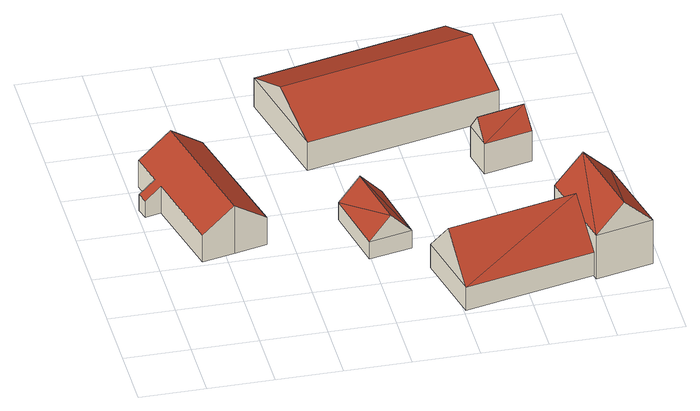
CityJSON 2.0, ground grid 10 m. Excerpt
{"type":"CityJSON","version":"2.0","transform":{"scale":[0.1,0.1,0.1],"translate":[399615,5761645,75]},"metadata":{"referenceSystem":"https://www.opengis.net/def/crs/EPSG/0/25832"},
"CityObjects":{
"building1":{"type":"Building","attributes":{"Gemeindeschluessel":"05515000","Geometrietyp2DReferenz":"3000","function":"31001_2700","roofType":"3100","measuredHeight":8.18},"geometry":[{"type":"Solid","lod":"2","boundaries":[[[[0,1,2,3]],[[4,5,1,0]],[[6,7,5,4]],[[8,9,7,6]],[[10,11,9,8]],[[12,13,11,10]],[[14,15,13,12]],[[16,17,15,14]],[[18,19,17,16]],[[3,2,19,18]],[[12,10,8,6,4,0,3,14]],[[18,16,14,3]],[[1,5,7,9,11,13,15,17,19,2]]]],"semantics":{"surfaces":[{"type":"WallSurface"},{"type":"RoofSurface"},{"type":"GroundSurface"}],"values":[[0,0,0,0,0,0,0,0,0,0,1,1,2]]}}]},
"building2":{"type":"Building","attributes":{"Gemeindeschluessel":"05515000","Geometrietyp2DReferenz":"3000","function":"31001_2460","roofType":"3100","measuredHeight":6.66},"geometry":[{"type":"Solid","lod":"2","boundaries":[[[[20,21,22,23]],[[24,25,21,20]],[[26,27,25,24]],[[23,22,27,26]],[[20,28,24]],[[26,29,23]],[[29,28,20]],[[20,23,29]],[[26,24,28]],[[28,29,26]],[[21,25,27,22]]]],"semantics":{"surfaces":[{"type":"WallSurface"},{"type":"RoofSurface"},{"type":"GroundSurface"}],"values":[[0,0,0,0,0,0,1,1,1,1,2]]}}]},
"building3":{"type":"Building","attributes":{"Gemeindeschluessel":"05515000","Geometrietyp2DReferenz":"3000","function":"31001_1000","roofType":"3100","measuredHeight":10.54},"address":[{"country":"Germany","locality":"Münster","thoroughfareNumber":"38","thoroughfareName":"Beerwiede"}],"geometry":[{"type":"Solid","lod":"2","boundaries":[[[[30,31,32,33]],[[34,35,31,30]],[[36,37,35,34]],[[33,32,37,36]],[[30,38,34]],[[36,39,33]],[[39,38,30]],[[30,33,39]],[[38,39,36]],[[36,34,38]],[[31,35,37,32]]]],"semantics":{"surfaces":[{"type":"WallSurface"},{"type":"RoofSurface"},{"type":"GroundSurface"}],"values":[[0,0,0,0,0,0,1,1,1,1,2]]}}]},
"building4":{"type":"Building","attributes":{"Gemeindeschluessel":"05515000","Geometrietyp2DReferenz":"3000","function":"31001_2700","roofType":"3100","measuredHeight":9.07},"geometry":[{"type":"Solid","lod":"2","boundaries":[[[[40,41,42,43]],[[44,45,41,40]],[[46,47,45,44]],[[43,42,47,46]],[[40,48,44]],[[46,49,43]],[[43,49,48,40]],[[44,48,49,46]],[[41,45,47,42]]]],"semantics":{"surfaces":[{"type":"WallSurface"},{"type":"RoofSurface"},{"type":"GroundSurface"}],"values":[[0,0,0,0,0,0,1,1,2]]}}]},
"building5":{"type":"Building","attributes":{"Gemeindeschluessel":"05515000","Geometrietyp2DReferenz":"3000","function":"31001_2460","roofType":"3100","measuredHeight":8.43},"geometry":[{"type":"Solid","lod":"2","boundaries":[[[[50,51,52,53]],[[54,55,51,50]],[[56,57,55,54]],[[53,52,57,56]],[[50,58,54]],[[56,59,53]],[[59,58,50]],[[50,53,59]],[[58,59,56]],[[56,54,58]],[[51,55,57,52]]]],"semantics":{"surfaces":[{"type":"WallSurface"},{"type":"RoofSurface"},{"type":"GroundSurface"}],"values":[[0,0,0,0,0,0,1,1,1,1,2]]}}]},
"building6":{"type":"Building","attributes":{"Gemeindeschluessel":"05515000","Geometrietyp2DReferenz":"3000","function":"31001_1000","roofType":"3100","measuredHeight":11.87},"geometry":[{"type":"Solid","lod":"2","boundaries":[[[[60,61,62,63]],[[64,65,61,60]],[[66,67,65,64]],[[63,62,67,66]],[[60,68,64]],[[66,69,63]],[[68,60,63]],[[63,69,68]],[[64,68,69]],[[69,66,64]],[[61,65,67,62]]]],"semantics":{"surfaces":[{"type":"WallSurface"},{"type":"RoofSurface"},{"type":"GroundSurface"}],"values":[[0,0,0,0,0,0,1,1,1,1,2]]}}]}
},
"vertices":[
[62,201,57],[62,201,11],[111,212,11],[111,212,93],[31,333,57],[31,333,11],[7,327,39],[7,327,11],[2,346,39],[2,346,11],[27,352,57],[27,352,11],[14,404,57],[14,404,11],[64,416,93],[64,416,11],[113,427,57],[113,427,11],[161,224,57],[161,224,11],
[275,264,39],[275,264,9],[296,158,9],[296,158,39],[341,277,39],[341,277,9],[361,172,39],[361,172,9],[308,271,75],[329,165,75],
[402,3,49],[402,3,9],[599,48,9],[599,48,49],[376,119,49],[376,119,9],[573,164,49],[573,164,9],[389,61,114],[586,106,114],
[259,395,57],[259,395,8],[554,462,8],[554,462,57],[220,568,57],[220,568,8],[515,635,57],[515,635,8],[239,481,98],[534,548,98],
[504,335,57],[504,335,5],[577,352,5],[577,352,57],[494,382,57],[494,382,5],[566,399,57],[566,399,5],[499,358,89],[571,375,89],
[688,60,83],[688,60,8],[657,195,8],[657,195,83],[601,40,83],[601,40,8],[570,176,83],[570,176,8],[644,50,127],[614,186,127]
]}
